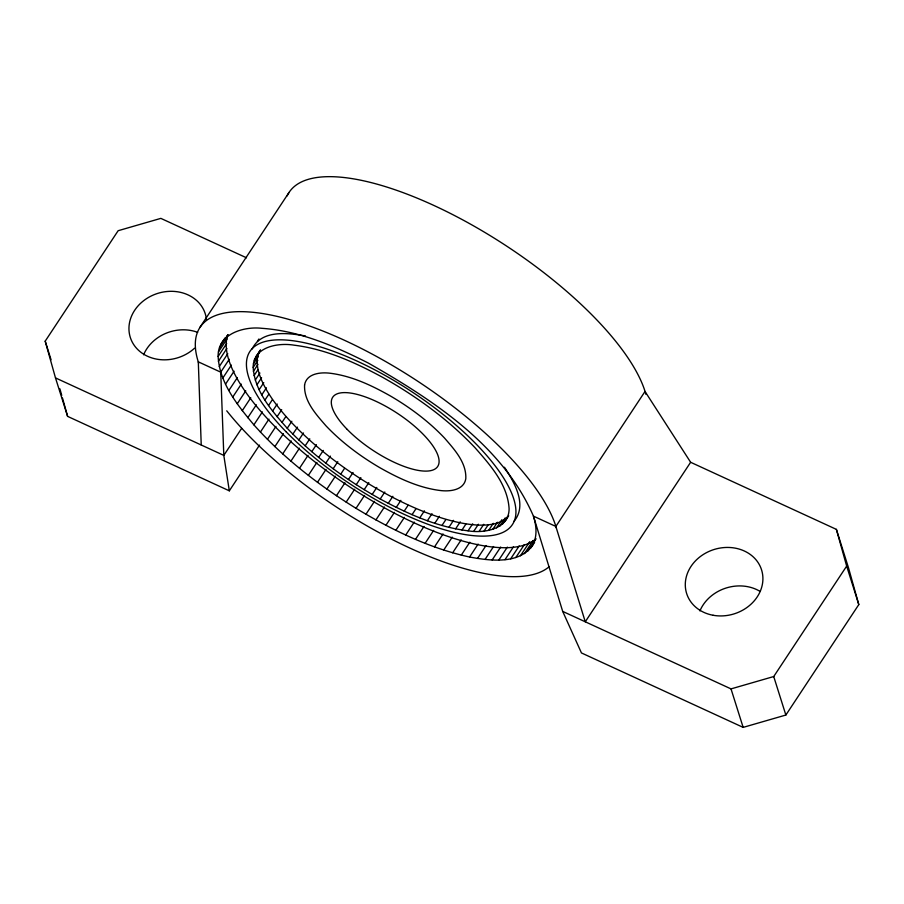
<?xml version="1.0" encoding="UTF-8"?>
<svg xmlns="http://www.w3.org/2000/svg" width="904" height="904" viewBox="0 0 904 904"><rect width="100%" height="100%" fill="white"/><g stroke="black" fill="none" stroke-linecap="round" stroke-linejoin="round"><path stroke-width="1.36" d="M534.626 542.095C522.116 565.079 491.132 561.011 469.583 557.011C429.05 548.186 391.342 529.62 356.018 508.319C318.558 485.12 283.257 457.819 253.877 424.846C237.537 405.161 219.457 383.104 218.135 356.413C217.559 333.938 243.639 326.174 262.002 328.321C299.631 330.909 335 346.187 368.256 363.024C432.88 399.828 502.76 445.491 533.439 516.127L562.695 611.398L581.453 652.937L743.156 727.381L785.858 715.041L858.8 604.595L848.517 567.859L836.381 529.371L690.633 462.272L645.015 391.466L555.858 526.444L585.272 621.794L690.633 462.272M253.176 367.386C253.052 346.729 278.217 342.469 294.218 345.192C325.44 349.046 354.628 362.233 382.064 377.013C416.156 396.054 448.113 419.377 475.052 447.74C490.284 465.074 507.619 484.476 509.099 508.636C509.223 529.292 484.058 533.552 468.057 530.817C436.835 526.976 407.647 513.788 380.211 499.008C346.119 479.956 314.163 456.644 287.223 428.281C271.991 410.947 254.657 391.534 253.176 367.386L257.809 360.368M252.137 348.978C261.482 329.531 287.89 332.875 305.462 335.983M530.75 547.96C537.79 538.908 536.716 526.433 533.439 516.127L555.858 526.444M259.538 445.084L229.322 490.827L67.619 416.382L55.483 377.895L45.2 341.158L118.141 230.712L160.844 218.372L246.498 257.798M199.908 327.406L289.054 192.416M221.164 343.769L225.039 337.904M226.271 337.294L227.819 334.943M219.536 347.611L228.057 334.695M218.519 351.825L227.051 338.921M218.135 356.413L226.667 343.497M218.372 361.34L226.904 348.435M219.243 366.606L227.774 353.69M229.322 490.827L223.808 455.39L220.734 372.166L229.266 359.25M222.836 378.008L231.367 365.103M225.559 384.121L234.079 371.205M257.38 341.328L258.94 338.977M228.87 390.471L237.402 377.556M255.617 357.204L260.51 349.758M254.295 360.289L258.928 353.283M253.482 363.69L258.115 356.673M232.769 397.025L241.3 384.11M253.369 371.352L258.002 364.335M254.069 375.578L257.922 369.736M237.243 403.772L245.764 390.856M255.267 380.064L259.9 373.047M256.962 384.765L261.595 377.759M242.261 410.665L250.792 397.76M259.154 389.692L263.776 382.674M261.821 394.799L266.443 387.782M247.809 417.704L256.34 404.789M241.628 428.406L223.808 455.39L55.483 377.895M264.951 400.076L268.816 394.234M253.877 424.846L262.397 411.93M268.556 405.5L272.409 399.658M272.59 411.06L277.223 404.043M260.42 432.055L268.951 419.151M277.065 416.721L281.698 409.715M267.437 439.321L275.957 426.405M281.946 422.473L285.811 416.631M274.873 446.599L283.404 433.694M287.223 428.281L291.845 421.264M292.862 434.123L297.495 427.117M282.726 453.876L291.246 440.96M298.851 439.988L303.484 432.971M290.941 461.108L299.461 448.192M305.168 445.841L309.801 438.835M299.495 468.272L308.027 455.367M311.79 451.661L316.411 444.655M318.671 457.435L323.304 450.429M308.366 475.346L316.886 462.441M325.813 463.13L330.446 456.113M317.496 482.295L326.028 469.379M333.169 468.724L337.802 461.707M326.864 489.098L335.395 476.182M340.706 474.193L344.571 468.351M336.435 495.72L344.966 482.804M348.413 479.527L353.046 472.509M356.244 484.691L360.877 477.674M346.164 502.127L354.696 489.222M364.176 489.674L368.809 482.657M356.018 508.319L364.549 495.403M372.177 494.454L376.81 487.437M365.95 514.252L374.482 501.347M380.211 499.008L384.833 491.991M375.928 519.913L384.46 506.997M388.245 503.325L392.878 496.307M396.257 507.381L400.879 500.364M385.918 525.269L394.438 512.365M404.201 511.155L408.066 505.313M395.862 530.309L404.393 517.404M412.054 514.658L415.919 508.816M405.738 535.01L414.258 522.094M419.795 517.845L424.428 510.839M427.377 520.727L432.01 513.709M415.49 539.349L424.021 526.433M434.779 523.269L439.412 516.263M425.106 543.315L433.637 530.399M441.966 525.484L445.83 519.642M434.519 546.886L443.05 533.981M448.915 527.36L453.548 520.342M455.605 528.874L460.226 521.857M443.717 550.05L452.249 537.145M461.989 530.026L465.842 524.184M452.644 552.807L461.176 539.891M468.057 530.817L472.69 523.811M473.786 531.247L478.408 524.241M461.277 555.124L469.809 542.219M479.143 531.315L483.776 524.297M484.115 530.998L487.979 525.156M469.583 557.011L478.103 544.095M488.68 530.332L493.313 523.314M492.827 529.292L497.46 522.275M496.522 527.891L501.935 519.71M477.515 558.446L486.047 545.53M499.776 526.128L505.178 517.947M502.556 524.026L507.178 517.02M504.85 521.585L508.703 515.743M485.052 559.429L493.584 546.524M492.16 559.96L500.692 547.056M498.827 560.039L507.347 547.123M504.997 559.655L513.528 546.739M510.67 558.819L519.201 545.903M515.822 557.531L524.343 544.615M520.421 555.79L529.721 541.699M524.444 553.61L532.976 540.694M527.902 550.999L535.654 539.259M562.695 611.398L731.02 688.893L773.722 676.542L846.664 566.107L836.381 529.371M513.8 521.563C527.857 505.144 514.274 482.216 504.455 467.232M220.734 372.166L198.304 361.837L201.23 444.994M846.664 566.107L858.8 604.595M773.722 676.542L785.858 715.041M731.02 688.893L743.156 727.381M45.2 341.158L51.053 359.736M59.901 388.833L61.743 395.387M62.478 398.02L67.619 416.382M287.167 195.874A212.18 74.862 33.4 0 1 468.023 222.757A212.18 74.862 33.4 0 1 645.885 394.302M549.044 566.808A212.18 74.862 33.4 0 1 401.229 543.993A212.18 74.862 33.4 0 1 226.734 410.811M198.665 363.058A212.18 74.862 33.4 0 1 344.537 340.322A212.18 74.862 33.4 0 1 556.356 527.947M536.004 538.727A185.523 65.461 33.4 0 1 349.385 486.68A185.523 65.461 33.4 0 1 227.638 335.339M506.602 517.89A149.352 52.703 33.4 0 1 352.47 473.391A149.352 52.703 33.4 0 1 259.663 351.068M143.6 354.797A39.29 33.719 -17.5 0 1 197.648 332.333M194.507 348.243A39.29 33.719 -17.5 0 1 134.38 345.577A39.29 33.719 -17.5 0 1 155.883 294.003A39.29 33.719 -17.5 0 1 206.451 319.62M699.922 610.912A39.29 33.719 -17.5 0 1 760.072 591.397M304.58 384.946C303.744 401.127 316.004 414.281 325.881 425.727C341.531 442.248 359.95 456 379.533 467.515C398.325 478.171 418.428 487.753 440.078 490.488C449.525 491.742 463.831 490.397 465.797 478.804C466.633 462.622 454.373 449.469 444.497 438.022C428.846 421.501 410.439 407.749 390.844 396.234C372.064 385.579 351.95 375.996 330.299 373.262C320.852 372.007 306.546 373.352 304.58 384.946M286.195 431.863A157.217 55.472 33.4 0 0 511.359 525.992A157.217 55.472 33.4 0 0 345.859 356.176A157.217 55.472 33.4 0 0 286.195 431.863M713.098 615.262A39.29 33.719 -17.5 0 0 761.835 570.774A39.29 33.719 -17.5 0 0 697.357 559.022A39.29 33.719 -17.5 0 0 713.098 615.262M347.226 429.423A62.873 22.182 33.4 0 0 437.265 467.052A62.873 22.182 33.4 0 0 371.081 399.15A62.873 22.182 33.4 0 0 347.226 429.423"/></g></svg>
